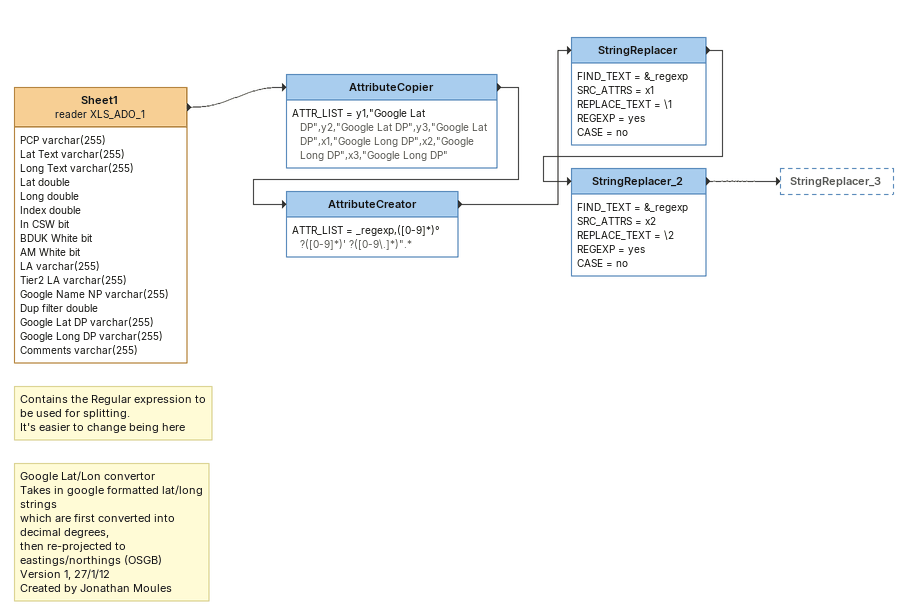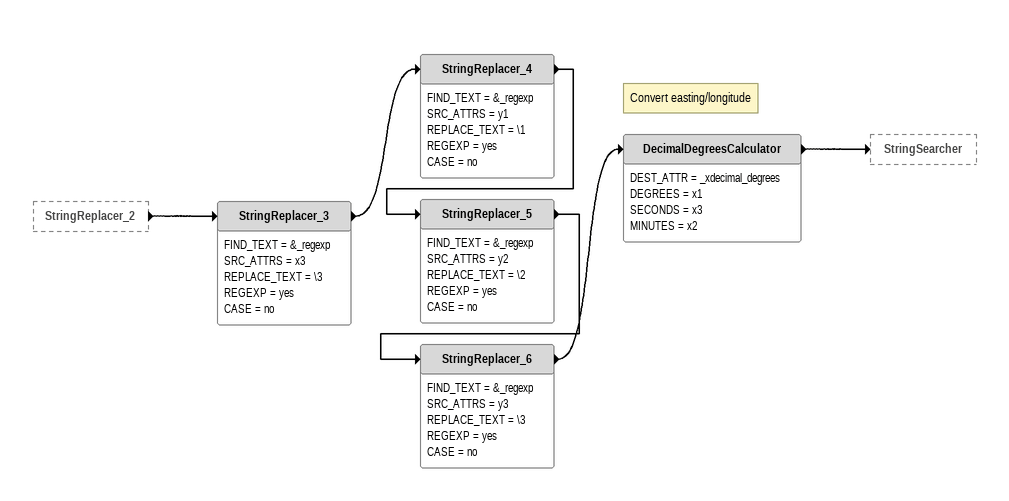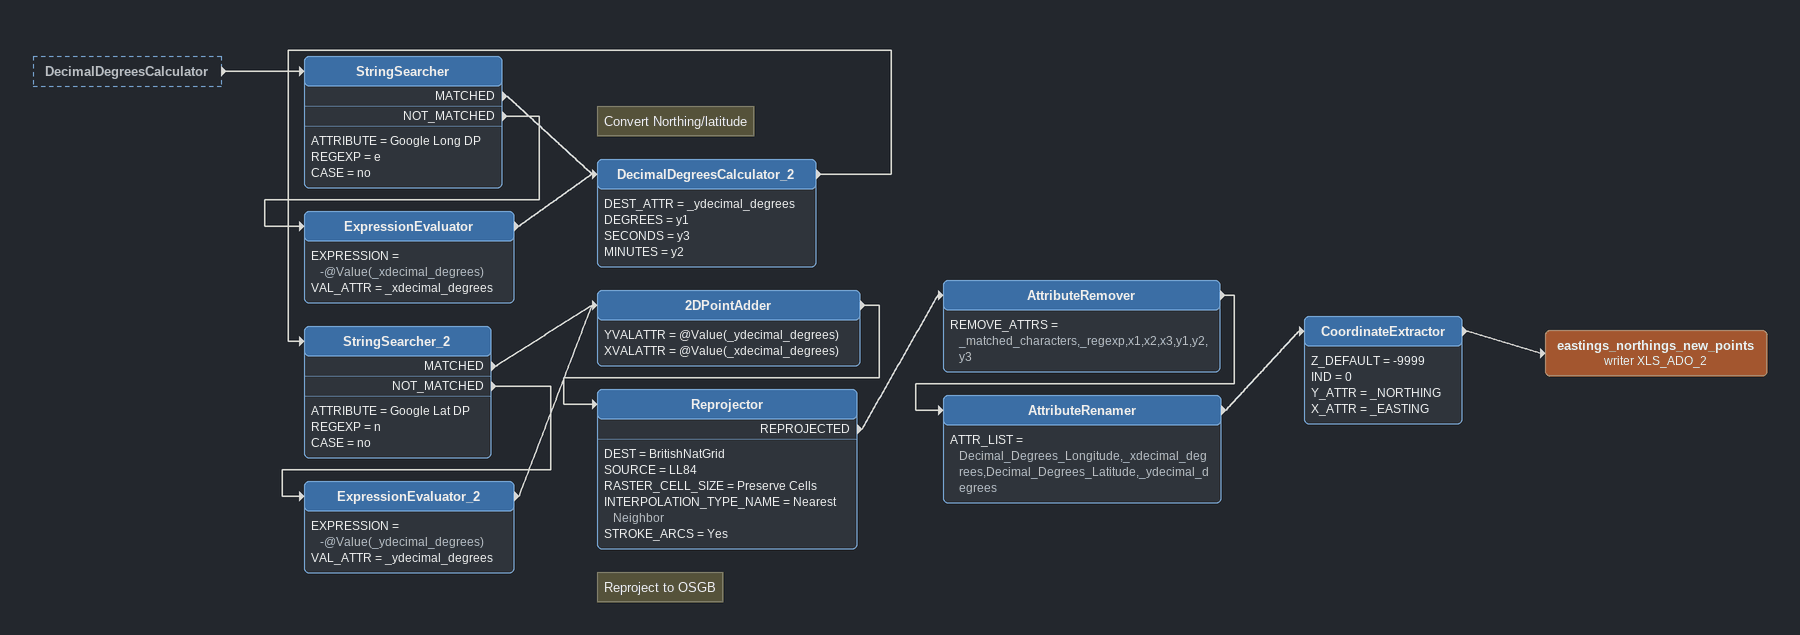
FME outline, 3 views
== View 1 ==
Sheet1 (reader XLS_ADO_1)
    attributes: PCP varchar(255), Lat Text varchar(255), Long Text varchar(255), Lat double, Long double, Index double, In CSW bit, BDUK White bit, AM White bit, LA varchar(255), Tier2 LA varchar(255), Google Name NP varchar(255), Dup filter double, Google Lat DP varchar(255), Google Long DP varchar(255), Comments varchar(255)
    -> AttributeCopier
AttributeCopier
    ATTR_LIST = y1,"Google Lat DP",y2,"Google Lat DP",y3,"Google Lat DP",x1,"Google Long DP",x2,"Google Long DP",x3,"Google Long DP"
    -> AttributeCreator
Note: Google Lat/Lon convertor / Takes in google formatted lat/long strings / which are first converted into decimal degrees, / then re-projected to eastings/northings (OSGB) / Version 1, 27/1/12 / Created by Jonathan Moules
Note: Contains the Regular expression to / be used for splitting. / It's easier to change being here
AttributeCreator
    ATTR_LIST = _regexp,([0-9]*)° ?([0-9]*)' ?([0-9\.]*)".*
    -> StringReplacer
StringReplacer
    FIND_TEXT = &_regexp
    SRC_ATTRS = x1
    REPLACE_TEXT = \1
    REGEXP = yes
    CASE = no
    -> StringReplacer_2
StringReplacer_2
    FIND_TEXT = &_regexp
    SRC_ATTRS = x2
    REPLACE_TEXT = \2
    REGEXP = yes
    CASE = no
    -> StringReplacer_3

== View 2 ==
StringReplacer_2 [outside]
    -> StringReplacer_3
StringReplacer_3
    FIND_TEXT = &_regexp
    SRC_ATTRS = x3
    REPLACE_TEXT = \3
    REGEXP = yes
    CASE = no
    -> StringReplacer_4
StringReplacer_4
    FIND_TEXT = &_regexp
    SRC_ATTRS = y1
    REPLACE_TEXT = \1
    REGEXP = yes
    CASE = no
    -> StringReplacer_5
StringReplacer_5
    FIND_TEXT = &_regexp
    SRC_ATTRS = y2
    REPLACE_TEXT = \2
    REGEXP = yes
    CASE = no
    -> StringReplacer_6
StringReplacer_6
    FIND_TEXT = &_regexp
    SRC_ATTRS = y3
    REPLACE_TEXT = \3
    REGEXP = yes
    CASE = no
    -> DecimalDegreesCalculator
Note: Convert easting/longitude
DecimalDegreesCalculator
    DEST_ATTR = _xdecimal_degrees
    DEGREES = x1
    SECONDS = x3
    MINUTES = x2
    -> StringSearcher

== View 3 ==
DecimalDegreesCalculator [outside]
    -> StringSearcher
StringSearcher
    ATTRIBUTE = Google Long DP
    REGEXP = e
    CASE = no
    MATCHED -> DecimalDegreesCalculator_2
    NOT_MATCHED -> ExpressionEvaluator
ExpressionEvaluator
    EXPRESSION = -@Value(_xdecimal_degrees)
    VAL_ATTR = _xdecimal_degrees
    -> DecimalDegreesCalculator_2
Note: Convert Northing/latitude
DecimalDegreesCalculator_2
    DEST_ATTR = _ydecimal_degrees
    DEGREES = y1
    SECONDS = y3
    MINUTES = y2
    -> StringSearcher_2
StringSearcher_2
    ATTRIBUTE = Google Lat DP
    REGEXP = n
    CASE = no
    MATCHED -> 2DPointAdder
    NOT_MATCHED -> ExpressionEvaluator_2
ExpressionEvaluator_2
    EXPRESSION = -@Value(_ydecimal_degrees)
    VAL_ATTR = _ydecimal_degrees
    -> 2DPointAdder
2DPointAdder
    YVALATTR = @Value(_ydecimal_degrees)
    XVALATTR = @Value(_xdecimal_degrees)
    -> Reprojector
Note: Reproject to OSGB
Reprojector
    DEST = BritishNatGrid
    SOURCE = LL84
    RASTER_CELL_SIZE = Preserve Cells
    INTERPOLATION_TYPE_NAME = Nearest Neighbor
    STROKE_ARCS = Yes
    REPROJECTED -> AttributeRemover
AttributeRemover
    REMOVE_ATTRS = _matched_characters,_regexp,x1,x2,x3,y1,y2,y3
    -> AttributeRenamer
AttributeRenamer
    ATTR_LIST = Decimal_Degrees_Longitude,_xdecimal_degrees,Decimal_Degrees_Latitude,_ydecimal_degrees
    -> CoordinateExtractor
CoordinateExtractor
    Z_DEFAULT = -9999
    IND = 0
    Y_ATTR = _NORTHING
    X_ATTR = _EASTING
    -> eastings_northings_new_points (writer XLS_ADO_2)
eastings_northings_new_points (writer XLS_ADO_2)
